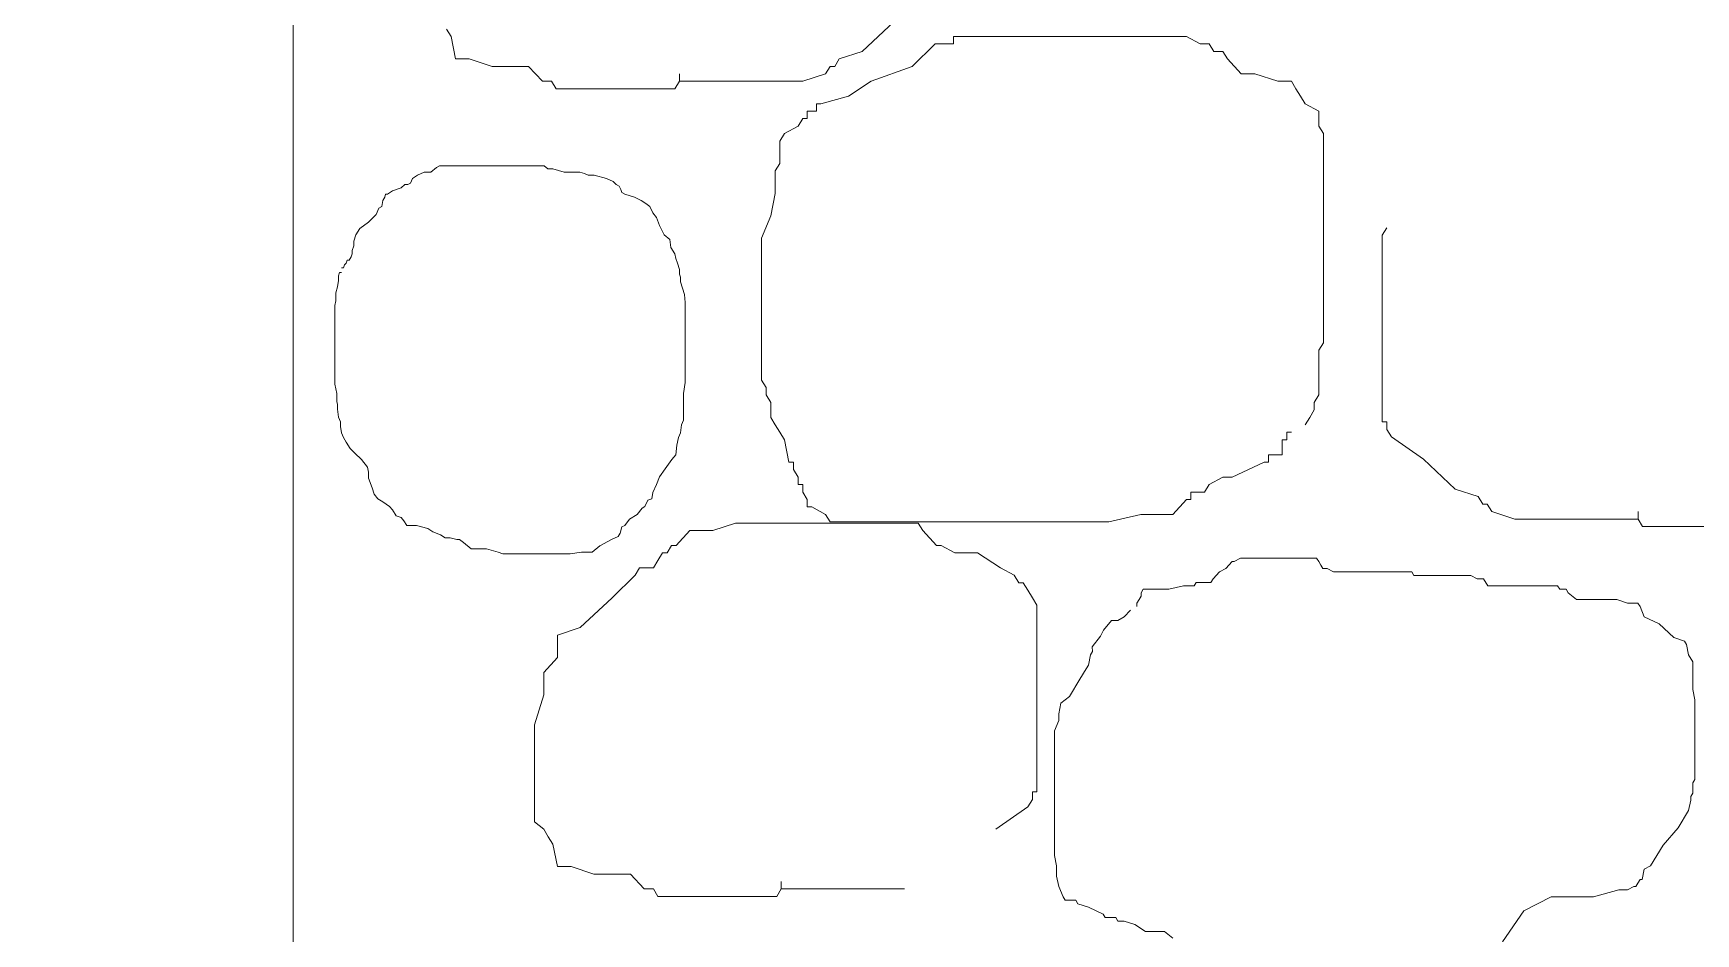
# Model space of a CAD drawing. Header units: centimetres. Extents: x 2280 to 32242, y -4577 to 2534.
# Drawn here: x 29916.9 to 29975.7, y -2664.8 to -2632.9 of the extents above; entities that cross this region are included whole.
import ezdxf

# ---------------------------------------------------------------- set-up
doc = ezdxf.new("R2010")
doc.units = ezdxf.units.CM
doc.layers.add('dim', color=40, linetype='Continuous', lineweight=0)
doc.layers.add('obiekty', color=22, linetype='Continuous', lineweight=5)

msp = doc.modelspace()

# ---------------------------------------------------------------- hatches: boundary and pattern name
at = {"layer": 'dim'}
h = msp.add_hatch(color=7, dxfattribs=at)
h.dxf.hatch_style = 1
edge = h.paths.add_edge_path()
edge.add_line((30407.969, -2698.482), (30469.757, -2759.639))
edge.add_line((30469.757, -2759.639), (30469.757, -2733.458))
edge.add_line((30469.757, -2733.458), (30444.105, -2707.597))
edge.add_spline(control_points=[(30444.105, -2707.597), (30442.899, -2707.235), (30442.12, -2707.182), (30441.723, -2707.401)], knot_values=[35.673287, 35.673287, 35.673287, 35.673287, 41.147763, 41.147763, 41.147763, 41.147763], degree=3, periodic=0)
edge.add_spline(control_points=[(30441.723, -2707.401), (30441.64, -2707.486), (30441.557, -2707.57), (30441.474, -2707.654)], knot_values=[0, 0, 0, 0, 0.301407, 0.301407, 0.301407, 0.301407], degree=3, periodic=0)
edge.add_spline(control_points=[(30441.474, -2707.654), (30441.527, -2707.548), (30441.609, -2707.464), (30441.723, -2707.401)], knot_values=[41.147763, 41.147763, 41.147763, 41.147763, 42.704936, 42.704936, 42.704936, 42.704936], degree=3, periodic=0)
edge.add_spline(control_points=[(30444.105, -2707.597), (30442.899, -2707.235), (30442.12, -2707.182), (30441.723, -2707.401)], knot_values=[35.673287, 35.673287, 35.673287, 35.673287, 41.147763, 41.147763, 41.147763, 41.147763], degree=3, periodic=0)
edge.add_spline(control_points=[(30441.723, -2707.401), (30442.09, -2707.027), (30442.455, -2706.652), (30442.801, -2706.282)], knot_values=[0.301407, 0.301407, 0.301407, 0.301407, 1.642507, 1.642507, 1.642507, 1.642507], degree=3, periodic=0)
edge.add_line((30442.801, -2706.282), (30421.712, -2685.02))
edge.add_spline(control_points=[(30421.712, -2685.02), (30420.716, -2684.757), (30420.058, -2684.735), (30419.703, -2684.931)], knot_values=[36.26063, 36.26063, 36.26063, 36.26063, 41.147763, 41.147763, 41.147763, 41.147763], degree=3, periodic=0)
edge.add_spline(control_points=[(30419.703, -2684.931), (30419.62, -2685.015), (30419.537, -2685.099), (30419.454, -2685.184)], knot_values=[0, 0, 0, 0, 0.301407, 0.301407, 0.301407, 0.301407], degree=3, periodic=0)
edge.add_spline(control_points=[(30419.454, -2685.184), (30419.507, -2685.078), (30419.589, -2684.993), (30419.703, -2684.931)], knot_values=[41.147763, 41.147763, 41.147763, 41.147763, 42.704936, 42.704936, 42.704936, 42.704936], degree=3, periodic=0)
edge.add_spline(control_points=[(30421.712, -2685.02), (30420.716, -2684.757), (30420.058, -2684.735), (30419.703, -2684.931)], knot_values=[36.26063, 36.26063, 36.26063, 36.26063, 41.147763, 41.147763, 41.147763, 41.147763], degree=3, periodic=0)
edge.add_spline(control_points=[(30419.703, -2684.931), (30420.025, -2684.603), (30420.344, -2684.276), (30420.65, -2683.95)], knot_values=[0.301407, 0.301407, 0.301407, 0.301407, 1.474772, 1.474772, 1.474772, 1.474772], degree=3, periodic=0)
edge.add_line((30420.65, -2683.95), (30378.491, -2641.447))
edge.add_spline(control_points=[(30378.491, -2641.447), (30377.285, -2641.086), (30376.507, -2641.033), (30376.109, -2641.252)], knot_values=[35.673287, 35.673287, 35.673287, 35.673287, 41.147763, 41.147763, 41.147763, 41.147763], degree=3, periodic=0)
edge.add_spline(control_points=[(30376.109, -2641.252), (30376.026, -2641.336), (30375.943, -2641.421), (30375.86, -2641.505)], knot_values=[0, 0, 0, 0, 0.301407, 0.301407, 0.301407, 0.301407], degree=3, periodic=0)
edge.add_spline(control_points=[(30375.86, -2641.505), (30375.913, -2641.399), (30375.995, -2641.315), (30376.109, -2641.252)], knot_values=[41.147763, 41.147763, 41.147763, 41.147763, 42.704936, 42.704936, 42.704936, 42.704936], degree=3, periodic=0)
edge.add_spline(control_points=[(30378.491, -2641.447), (30377.285, -2641.086), (30376.507, -2641.033), (30376.109, -2641.252)], knot_values=[35.673287, 35.673287, 35.673287, 35.673287, 41.147763, 41.147763, 41.147763, 41.147763], degree=3, periodic=0)
edge.add_spline(control_points=[(30376.109, -2641.252), (30376.477, -2640.877), (30376.841, -2640.503), (30377.187, -2640.132)], knot_values=[0.301407, 0.301407, 0.301407, 0.301407, 1.642507, 1.642507, 1.642507, 1.642507], degree=3, periodic=0)
edge.add_line((30377.187, -2640.132), (30356.098, -2618.871))
edge.add_spline(control_points=[(30356.098, -2618.871), (30355.102, -2618.607), (30354.444, -2618.586), (30354.089, -2618.782)], knot_values=[36.26063, 36.26063, 36.26063, 36.26063, 41.147763, 41.147763, 41.147763, 41.147763], degree=3, periodic=0)
edge.add_spline(control_points=[(30354.089, -2618.782), (30354.006, -2618.866), (30353.923, -2618.95), (30353.84, -2619.034)], knot_values=[0, 0, 0, 0, 0.301407, 0.301407, 0.301407, 0.301407], degree=3, periodic=0)
edge.add_spline(control_points=[(30353.84, -2619.034), (30353.893, -2618.929), (30353.976, -2618.844), (30354.089, -2618.782)], knot_values=[41.147763, 41.147763, 41.147763, 41.147763, 42.704936, 42.704936, 42.704936, 42.704936], degree=3, periodic=0)
edge.add_spline(control_points=[(30356.098, -2618.871), (30355.102, -2618.607), (30354.444, -2618.586), (30354.089, -2618.782)], knot_values=[36.26063, 36.26063, 36.26063, 36.26063, 41.147763, 41.147763, 41.147763, 41.147763], degree=3, periodic=0)
edge.add_spline(control_points=[(30354.089, -2618.782), (30354.411, -2618.454), (30354.73, -2618.126), (30355.036, -2617.801)], knot_values=[0.301407, 0.301407, 0.301407, 0.301407, 1.474772, 1.474772, 1.474772, 1.474772], degree=3, periodic=0)
edge.add_line((30355.036, -2617.801), (30333.723, -2596.314))
edge.add_spline(control_points=[(30333.723, -2596.314), (30332.924, -2596.135), (30332.38, -2596.14), (30332.069, -2596.311)], knot_values=[36.867268, 36.867268, 36.867268, 36.867268, 41.147763, 41.147763, 41.147763, 41.147763], degree=3, periodic=0)
edge.add_spline(control_points=[(30332.069, -2596.311), (30331.986, -2596.395), (30331.903, -2596.48), (30331.821, -2596.564)], knot_values=[0, 0, 0, 0, 0.301407, 0.301407, 0.301407, 0.301407], degree=3, periodic=0)
edge.add_spline(control_points=[(30331.821, -2596.564), (30331.873, -2596.458), (30331.956, -2596.374), (30332.069, -2596.311)], knot_values=[41.147763, 41.147763, 41.147763, 41.147763, 42.704936, 42.704936, 42.704936, 42.704936], degree=3, periodic=0)
edge.add_spline(control_points=[(30332.069, -2596.311), (30332.38, -2596.14), (30332.924, -2596.135), (30333.723, -2596.314)], knot_values=[36.867268, 36.867268, 36.867268, 36.867268, 41.147763, 41.147763, 41.147763, 41.147763], degree=3, periodic=0)
edge.add_spline(control_points=[(30332.069, -2596.311), (30332.345, -2596.03), (30332.619, -2595.749), (30332.885, -2595.469)], knot_values=[0.301407, 0.301407, 0.301407, 0.301407, 1.308174, 1.308174, 1.308174, 1.308174], degree=3, periodic=0)
edge.add_line((30332.885, -2595.469), (30311.368, -2573.776))
edge.add_spline(control_points=[(30311.368, -2573.776), (30310.749, -2573.669), (30310.315, -2573.694), (30310.049, -2573.841)], knot_values=[37.494954, 37.494954, 37.494954, 37.494954, 41.147763, 41.147763, 41.147763, 41.147763], degree=3, periodic=0)
edge.add_spline(control_points=[(30310.049, -2573.841), (30309.966, -2573.925), (30309.884, -2574.009), (30309.801, -2574.093)], knot_values=[0, 0, 0, 0, 0.301407, 0.301407, 0.301407, 0.301407], degree=3, periodic=0)
edge.add_spline(control_points=[(30309.801, -2574.093), (30309.853, -2573.988), (30309.936, -2573.903), (30310.049, -2573.841)], knot_values=[41.147763, 41.147763, 41.147763, 41.147763, 42.704936, 42.704936, 42.704936, 42.704936], degree=3, periodic=0)
edge.add_line((30310.587, -2572.989), (30289.035, -2551.261))
edge.add_spline(control_points=[(30289.035, -2551.261), (30288.58, -2551.212), (30288.247, -2551.25), (30288.029, -2551.37)], knot_values=[38.145716, 38.145716, 38.145716, 38.145716, 41.147763, 41.147763, 41.147763, 41.147763], degree=3, periodic=0)
edge.add_spline(control_points=[(30288.029, -2551.37), (30287.947, -2551.454), (30287.864, -2551.539), (30287.781, -2551.623)], knot_values=[0, 0, 0, 0, 0.301407, 0.301407, 0.301407, 0.301407], degree=3, periodic=0)
edge.add_spline(control_points=[(30287.781, -2551.623), (30287.834, -2551.517), (30287.916, -2551.433), (30288.029, -2551.37)], knot_values=[41.147763, 41.147763, 41.147763, 41.147763, 42.704936, 42.704936, 42.704936, 42.704936], degree=3, periodic=0)
edge.add_line((30288.455, -2550.676), (30266.726, -2528.77))
edge.add_spline(control_points=[(30266.726, -2528.77), (30266.416, -2528.762), (30266.178, -2528.806), (30266.009, -2528.9)], knot_values=[38.821921, 38.821921, 38.821921, 38.821921, 41.147763, 41.147763, 41.147763, 41.147763], degree=3, periodic=0)
edge.add_spline(control_points=[(30266.009, -2528.9), (30265.927, -2528.984), (30265.844, -2529.068), (30265.761, -2529.152)], knot_values=[0, 0, 0, 0, 0.301407, 0.301407, 0.301407, 0.301407], degree=3, periodic=0)
edge.add_spline(control_points=[(30265.761, -2529.152), (30265.814, -2529.047), (30265.896, -2528.962), (30266.009, -2528.9)], knot_values=[41.147763, 41.147763, 41.147763, 41.147763, 42.704936, 42.704936, 42.704936, 42.704936], degree=3, periodic=0)
edge.add_line((30266.323, -2528.364), (30244.444, -2506.307))
edge.add_spline(control_points=[(30244.444, -2506.307), (30244.259, -2506.323), (30244.107, -2506.364), (30243.99, -2506.429)], knot_values=[39.526363, 39.526363, 39.526363, 39.526363, 41.147763, 41.147763, 41.147763, 41.147763], degree=3, periodic=0)
edge.add_spline(control_points=[(30243.99, -2506.429), (30243.907, -2506.513), (30243.824, -2506.598), (30243.741, -2506.682)], knot_values=[0, 0, 0, 0, 0.301407, 0.301407, 0.301407, 0.301407], degree=3, periodic=0)
edge.add_spline(control_points=[(30243.741, -2506.682), (30243.794, -2506.576), (30243.876, -2506.492), (30243.99, -2506.429)], knot_values=[41.147763, 41.147763, 41.147763, 41.147763, 42.704936, 42.704936, 42.704936, 42.704936], degree=3, periodic=0)
edge.add_line((30244.19, -2506.051), (30222.193, -2483.874))
edge.add_spline(control_points=[(30222.193, -2483.874), (30222.108, -2483.895), (30222.034, -2483.923), (30221.97, -2483.959)], knot_values=[40.262371, 40.262371, 40.262371, 40.262371, 41.147763, 41.147763, 41.147763, 41.147763], degree=3, periodic=0)
edge.add_spline(control_points=[(30221.97, -2483.959), (30221.887, -2484.043), (30221.804, -2484.127), (30221.721, -2484.211)], knot_values=[0, 0, 0, 0, 0.301407, 0.301407, 0.301407, 0.301407], degree=3, periodic=0)
edge.add_spline(control_points=[(30221.721, -2484.211), (30221.774, -2484.106), (30221.856, -2484.021), (30221.97, -2483.959)], knot_values=[41.147763, 41.147763, 41.147763, 41.147763, 42.704936, 42.704936, 42.704936, 42.704936], degree=3, periodic=0)
edge.add_line((30222.058, -2483.738), (30199.975, -2461.475))
edge.add_spline(control_points=[(30199.975, -2461.475), (30199.967, -2461.479), (30199.958, -2461.484), (30199.95, -2461.488)], knot_values=[41.033971, 41.033971, 41.033971, 41.033971, 41.147763, 41.147763, 41.147763, 41.147763], degree=3, periodic=0)
edge.add_spline(control_points=[(30199.95, -2461.488), (30199.867, -2461.572), (30199.784, -2461.657), (30199.701, -2461.741)], knot_values=[0, 0, 0, 0, 0.301407, 0.301407, 0.301407, 0.301407], degree=3, periodic=0)
edge.add_spline(control_points=[(30199.701, -2461.741), (30199.754, -2461.635), (30199.837, -2461.551), (30199.95, -2461.488)], knot_values=[41.147763, 41.147763, 41.147763, 41.147763, 42.704936, 42.704936, 42.704936, 42.704936], degree=3, periodic=0)
edge.add_line((30199.926, -2461.425), (30177.815, -2439.134))
edge.add_spline(control_points=[(30177.815, -2439.134), (30177.771, -2439.18), (30177.726, -2439.225), (30177.682, -2439.27)], knot_values=[0, 0, 0, 0, 0.162292, 0.162292, 0.162292, 0.162292], degree=3, periodic=0)
edge.add_spline(control_points=[(30177.682, -2439.27), (30177.711, -2439.212), (30177.749, -2439.16), (30177.796, -2439.115)], knot_values=[41.846102, 41.846102, 41.846102, 41.846102, 42.704936, 42.704936, 42.704936, 42.704936], degree=3, periodic=0)
edge.add_line((30177.784, -2439.103), (30150.707, -2411.804))
edge.add_line((30150.707, -2411.804), (29994.47, -2504.411))
edge.add_spline(control_points=[(29994.47, -2504.411), (29994.483, -2504.435), (29994.497, -2504.459), (29994.51, -2504.484)], knot_values=[0.301407, 0.301407, 0.301407, 0.301407, 0.372282, 0.372282, 0.372282, 0.372282], degree=3, periodic=0)
edge.add_spline(control_points=[(29994.51, -2504.484), (29994.602, -2504.574), (29994.658, -2504.678), (29994.681, -2504.794)], knot_values=[41.147763, 41.147763, 41.147763, 41.147763, 42.704936, 42.704936, 42.704936, 42.704936], degree=3, periodic=0)
edge.add_spline(control_points=[(30021.256, -2488.534), (30020.562, -2488.323), (30018.81, -2488.29), (30012.865, -2489.111), (30007.076, -2495.881), (29989.547, -2495.076), (29993.419, -2502.493), (29994.47, -2504.411)], knot_values=[0.372282, 0.372282, 0.372282, 0.372282, 6.173436, 8.769154, 17.150754, 33.547828, 39.13485, 39.13485, 39.13485, 39.13485], degree=3, periodic=0)
edge.add_spline(control_points=[(29994.51, -2504.484), (29994.49, -2504.464), (29994.468, -2504.444), (29994.444, -2504.426)], knot_values=[40.806551, 40.806551, 40.806551, 40.806551, 41.147763, 41.147763, 41.147763, 41.147763], degree=3, periodic=0)
edge.add_line((29994.444, -2504.426), (29967.396, -2520.458))
edge.add_line((29967.396, -2520.458), (29963.2, -2520.458))
edge.add_line((29963.2, -2520.458), (29595.775, -2520.458))
edge.add_line((29595.775, -2520.458), (29595.775, -2533.782))
edge.add_line((29595.775, -2533.782), (29604.333, -2533.782))
edge.add_line((29604.333, -2533.782), (29603.414, -2597.87))
edge.add_line((29603.414, -2597.87), (29617.443, -2597.744))
edge.add_line((29617.443, -2597.744), (29618.482, -2533.782))
edge.add_line((29618.482, -2533.782), (29907.673, -2533.782))
edge.add_line((29907.673, -2533.782), (29907.673, -2612.461))
edge.add_line((29907.673, -2612.461), (29926.065, -2612.461))
edge.add_line((29926.065, -2612.461), (29926.065, -2533.782))
edge.add_line((29926.065, -2533.782), (30241.57, -2533.782))
edge.add_line((30241.57, -2533.782), (30378.053, -2668.871))
edge.add_line((30378.053, -2668.871), (30377.984, -2733.458))
edge.add_line((30377.984, -2733.458), (30053.533, -2733.458))
edge.add_line((30053.533, -2733.458), (30052.564, -2733.987))
edge.add_line((30052.564, -2733.987), (30052.079, -2734.515))
edge.add_line((30052.079, -2734.515), (30050.464, -2734.515))
edge.add_line((30050.464, -2734.515), (30049.979, -2734.78))
edge.add_line((30049.979, -2734.78), (30034.308, -2734.78))
edge.add_line((30034.308, -2734.78), (30034.308, -2733.458))
edge.add_line((30034.308, -2733.458), (30030.673, -2733.458))
edge.add_line((30030.673, -2733.458), (30030.628, -2733.682))
edge.add_line((30030.628, -2733.682), (30030.143, -2733.682))
edge.add_line((30030.143, -2733.682), (30029.335, -2733.946))
edge.add_line((30029.335, -2733.946), (30028.043, -2733.946))
edge.add_line((30028.043, -2733.946), (30027.316, -2734.739))
edge.add_line((30027.316, -2734.739), (30022.873, -2734.739))
edge.add_line((30022.873, -2734.739), (29931.988, -2734.453))
edge.add_line((29931.988, -2734.453), (29932.102, -2734.515))
edge.add_line((29932.102, -2734.515), (29930.486, -2734.515))
edge.add_line((29930.486, -2734.515), (29615.237, -2733.458))
edge.add_line((29615.237, -2733.458), (29616.928, -2629.391))
edge.add_line((29616.928, -2629.391), (29602.962, -2629.391))
edge.add_line((29602.962, -2629.391), (29601.47, -2733.458))
edge.add_line((29601.47, -2733.458), (29562.214, -2760.622))
edge.add_line((29562.214, -2760.622), (29574.741, -2765.768))
edge.add_line((29574.741, -2765.768), (29623.395, -2753.013))
edge.add_line((29623.395, -2753.013), (29711.2, -2753.013))
edge.add_line((29711.2, -2753.013), (29711.2, -2778.087))
edge.add_line((29711.2, -2778.087), (29731.215, -2778.087))
edge.add_line((29731.215, -2778.087), (29731.215, -2753.013))
edge.add_line((29731.215, -2753.013), (29907.673, -2753.013))
edge.add_line((29907.673, -2753.013), (29907.673, -2963.458))
edge.add_line((29907.673, -2963.458), (29761.2, -2963.458))
edge.add_line((29761.2, -2963.458), (29590.766, -2963.458))
edge.add_line((29590.766, -2963.458), (29599.709, -2979.005))
edge.add_line((29599.709, -2979.005), (29567.369, -3002.753))
edge.add_line((29567.369, -3002.753), (29591.129, -3002.753))
edge.add_line((29591.129, -3002.753), (29714.94, -2991.828))
edge.add_line((29714.94, -2991.828), (29761.773, -2991.685))
edge.add_line((29761.773, -2991.685), (29788.021, -3007.426))
edge.add_line((29788.021, -3007.426), (29870.349, -3013.219))
edge.add_line((29870.349, -3013.219), (29974.07, -2999.285))
edge.add_line((29974.07, -2999.285), (30068.294, -2999.285))
edge.add_line((30068.294, -2999.285), (30118.023, -2987.513))
edge.add_line((30118.023, -2987.513), (30224.678, -3009.095))
edge.add_line((30224.678, -3009.095), (30335.64, -3019.688))
edge.add_line((30335.64, -3019.688), (30407.511, -2963.814))
edge.add_spline(control_points=[(30407.511, -2963.814), (30407.664, -2963.645), (30407.817, -2963.475), (30407.969, -2963.305)], knot_values=[0.41129, 0.41129, 0.41129, 0.41129, 1.095678, 1.095678, 1.095678, 1.095678], degree=3, periodic=0)
edge.add_line((30407.969, -2963.305), (30407.969, -2698.482))
edge = h.paths.add_edge_path(flags=16)
edge.add_line((30377.735, -2963.458), (30048.046, -2963.458))
edge.add_ellipse((30046.241, -2956.867), major_axis=(-0.725, 7.876), ratio=0.286851, start_angle=184.02472, end_angle=211.71696, ccw=False)
edge.add_ellipse((30046.241, -2956.867), major_axis=(-0.725, 7.876), ratio=0.286851, start_angle=145.25998, end_angle=184.02472)
edge.add_ellipse((30046.659, -2963.885), major_axis=(1.182, 0.109), ratio=0.76963, start_angle=239.48148, end_angle=289.01185, ccw=False)
edge.add_spline(control_points=[(30045.188, -2963.458), (30045.253, -2963.588), (30045.32, -2963.71), (30045.45, -2963.93), (30045.512, -2964.028), (30045.639, -2964.21), (30045.704, -2964.295), (30045.792, -2964.4), (30045.814, -2964.426), (30045.837, -2964.451)], knot_values=[2.511922, 2.511922, 2.511922, 2.511922, 2.59654, 2.59654, 2.67338, 2.67338, 2.75022, 2.75022, 2.776096, 2.776096, 2.776096, 2.776096], degree=3, periodic=0)
edge.add_ellipse((30040.126, -2987.469), major_axis=(30.002, 2.76), ratio=0.76963, start_angle=75.00568, end_angle=78.29371)
edge.add_ellipse((30043.867, -2964.193), major_axis=(0.305, 0.028), ratio=0.76963, start_angle=224.43926, end_angle=326.59054, ccw=False)
edge.add_ellipse((30045.436, -2961.977), major_axis=(3.494, 0.321), ratio=0.76963, start_angle=218.80511, end_angle=229.56298)
edge.add_ellipse((30042.049, -2968.006), major_axis=(4.984, 0.458), ratio=0.76963, start_angle=70.77036, end_angle=86.68711)
edge.add_ellipse((30045.132, -2936.028), major_axis=(36.307, 3.34), ratio=0.76963, start_angle=255.08725, end_angle=260.99071, ccw=False)
edge.add_ellipse((30036.642, -2973.327), major_axis=(12.22, 1.124), ratio=0.76963, start_angle=78.30504, end_angle=82.81064)
edge.add_ellipse((30036.99, -2963.647), major_axis=(0.43, 0.04), ratio=0.76963, start_angle=224.289, end_angle=314.5377, ccw=False)
edge.add_ellipse((30046.237, -2959.007), major_axis=(11.175, 1.028), ratio=0.76963, start_angle=204.10628, end_angle=206.91218, ccw=False)
edge.add_ellipse((30036.033, -2959.267), major_axis=(5.935, 0.546), ratio=0.76963, start_angle=260.60951, end_angle=271.70466, ccw=False)
edge.add_ellipse((30036.87, -2947.827), major_axis=(20.692, 1.903), ratio=0.76963, start_angle=251.89284, end_angle=262.10512, ccw=False)
edge.add_ellipse((30030.368, -2972.008), major_axis=(10.946, 1.007), ratio=0.76963, start_angle=78.2841, end_angle=85.44058)
edge.add_line((30030.466, -2963.531), (30029.884, -2963.584))
edge.add_ellipse((30051.611, -2956.632), major_axis=(23.07, 2.122), ratio=0.76963, start_angle=179.17263, end_angle=195.62568)
edge.add_line((30029.834, -2963.458), (29987.522, -2963.458))
edge.add_line((29987.522, -2963.458), (29987.522, -2963.509))
edge.add_line((29987.522, -2963.509), (29982.055, -2963.504))
edge.add_line((29982.055, -2963.504), (29926.065, -2963.458))
edge.add_line((29926.065, -2963.458), (29926.065, -2873.458))
edge.add_line((29926.065, -2873.458), (29926.065, -2753.013))
edge.add_line((29926.065, -2753.013), (30377.962, -2753.013))
edge.add_line((30377.962, -2753.013), (30377.735, -2963.458))
h.paths.add_polyline_path([(30374.699, -2957.057), (30313.402, -2957.069), (30314.1, -2792.974), (30311.645, -2792.993), (30309.702, -2957.07), (30248.723, -2957.081), (30248.868, -2923.011), (30245.442, -2923.008), (30245.038, -2957.082), (30202.526, -2957.09), (30203.22, -2793.859), (30200.79, -2793.878), (30198.857, -2957.091), (30142.163, -2957.101), (30143.454, -2794.336), (30374.699, -2792.49)], flags=0)
h.paths.add_polyline_path([(30347.832, -2888.942), (30345.881, -2890.548), (30343.873, -2890.605), (30341.118, -2890.146), (30340.094, -2888.882), (30340.487, -2888.77), (30342.036, -2889.802), (30343.471, -2890.146), (30344.733, -2890.146), (30345.996, -2889.745), (30347.201, -2888.942)], flags=0)
edge = h.paths.add_edge_path(flags=17)
edge.add_spline(control_points=[(30021.256, -2488.534), (30020.562, -2488.323), (30018.81, -2488.29), (30012.865, -2489.111), (30007.076, -2495.881), (29989.547, -2495.076), (29993.419, -2502.493), (29994.47, -2504.411)], knot_values=[0.372282, 0.372282, 0.372282, 0.372282, 6.173436, 8.769154, 17.150754, 33.547828, 39.13485, 39.13485, 39.13485, 39.13485], degree=3, periodic=0)
edge.add_line((29994.47, -2504.411), (30021.256, -2488.534))
h.paths.add_polyline_path([(30137.639, -2448.206), (30055.824, -2496.7), (30055.824, -2520.458), (30137.639, -2520.458)], flags=16)
h.paths.add_polyline_path([(30055.824, -2496.7), (30015.742, -2520.458), (30055.824, -2520.458)], flags=16)
h.paths.add_polyline_path([(30148.568, -2441.728), (30137.639, -2448.206), (30137.639, -2520.458), (30228.109, -2520.458)], flags=16)

# ---------------------------------------------------------------- linework, layer by layer
at = {"layer": 'obiekty'}
for p, q in [((29926.065, -2612.461), (29926.065, -2733.458)), ((29946.185, -2633.561), (29947.316, -2632.504)), ((29931.484, -2632.768), (29931.645, -2633.032)), ((29931.645, -2633.032), (29931.807, -2633.825)), ((29957.656, -2633.032), (29949.416, -2633.032)), ((29949.416, -2633.032), (29949.416, -2633.297)), ((29958.14, -2633.297), (29957.656, -2633.032)), ((29945.377, -2633.825), (29946.185, -2633.561)), ((29948.77, -2633.297), (29947.962, -2634.09)), ((29949.416, -2633.297), (29948.77, -2633.297)), ((29958.463, -2633.297), (29958.14, -2633.297)), ((29958.625, -2633.561), (29958.463, -2633.297)), ((29958.948, -2633.561), (29958.625, -2633.561)), ((29959.11, -2633.825), (29958.948, -2633.561)), ((29931.807, -2633.825), (29932.291, -2633.825)), ((29932.291, -2633.825), (29933.099, -2634.09)), ((29933.099, -2634.09), (29934.392, -2634.09)), ((29934.392, -2634.09), (29934.876, -2634.618)), ((29939.723, -2634.354), (29939.723, -2634.618)), ((29944.085, -2634.618), (29944.893, -2634.354)), ((29944.893, -2634.354), (29945.054, -2634.09)), ((29945.054, -2634.09), (29945.216, -2634.09)), ((29945.216, -2634.09), (29945.377, -2633.825)), ((29947.962, -2634.09), (29946.508, -2634.618)), ((29959.594, -2634.354), (29959.11, -2633.825)), ((29960.079, -2634.354), (29959.594, -2634.354)), ((29960.887, -2634.618), (29960.079, -2634.354)), ((29934.876, -2634.618), (29935.199, -2634.618)), ((29935.199, -2634.618), (29935.361, -2634.882)), ((29935.361, -2634.882), (29939.561, -2634.882)), ((29939.561, -2634.882), (29939.723, -2634.618)), ((29939.723, -2634.618), (29944.085, -2634.618)), ((29946.508, -2634.618), (29945.701, -2635.147)), ((29961.371, -2634.618), (29960.887, -2634.618)), ((29961.533, -2634.882), (29961.371, -2634.618)), ((29961.695, -2635.147), (29961.533, -2634.882)), ((29944.731, -2635.411), (29944.57, -2635.411)), ((29944.57, -2635.411), (29944.57, -2635.675)), ((29945.701, -2635.147), (29944.731, -2635.411)), ((29961.856, -2635.411), (29961.695, -2635.147)), ((29962.341, -2635.675), (29961.856, -2635.411)), ((29944.085, -2635.94), (29943.923, -2636.204)), ((29944.247, -2635.94), (29944.085, -2635.94)), ((29944.57, -2635.675), (29944.247, -2635.675)), ((29944.247, -2635.675), (29944.247, -2635.94)), ((29962.341, -2636.204), (29962.341, -2635.675)), ((29943.439, -2636.468), (29943.277, -2636.733)), ((29943.277, -2636.733), (29943.277, -2637.526)), ((29943.923, -2636.204), (29943.439, -2636.468)), ((29962.502, -2636.468), (29962.341, -2636.204)), ((29962.502, -2643.869), (29962.502, -2636.468)), ((29930.693, -2637.831), (29930.455, -2637.942)), ((29930.931, -2637.831), (29930.693, -2637.831)), ((29931.135, -2637.664), (29930.931, -2637.831)), ((29931.236, -2637.609), (29931.135, -2637.664)), ((29934.939, -2637.609), (29931.236, -2637.609)), ((29935.075, -2637.72), (29934.939, -2637.609)), ((29935.245, -2637.72), (29935.075, -2637.72)), ((29935.653, -2637.831), (29935.245, -2637.72)), ((29936.196, -2637.831), (29935.653, -2637.831)), ((29936.366, -2637.886), (29936.196, -2637.831)), ((29936.502, -2637.942), (29936.366, -2637.886)), ((29943.277, -2637.526), (29943.116, -2637.79)), ((29943.116, -2637.79), (29943.116, -2638.583)), ((29929.572, -2638.498), (29929.402, -2638.609)), ((29929.878, -2638.387), (29929.572, -2638.498)), ((29930.013, -2638.276), (29929.878, -2638.387)), ((29930.115, -2638.276), (29930.013, -2638.276)), ((29930.217, -2638.22), (29930.115, -2638.276)), ((29930.285, -2638.053), (29930.217, -2638.22)), ((29930.455, -2637.942), (29930.285, -2638.053)), ((29936.706, -2637.942), (29936.502, -2637.942)), ((29937.148, -2638.053), (29936.706, -2637.942)), ((29937.385, -2638.164), (29937.148, -2638.053)), ((29937.487, -2638.276), (29937.385, -2638.164)), ((29937.589, -2638.331), (29937.487, -2638.276)), ((29937.657, -2638.442), (29937.589, -2638.331)), ((29937.691, -2638.553), (29937.657, -2638.442)), ((29929.198, -2639.054), (29929.096, -2639.109)), ((29929.232, -2638.831), (29929.198, -2639.054)), ((29929.3, -2638.72), (29929.232, -2638.831)), ((29929.334, -2638.609), (29929.3, -2638.72)), ((29929.402, -2638.609), (29929.334, -2638.609)), ((29937.793, -2638.609), (29937.691, -2638.553)), ((29938.133, -2638.72), (29937.793, -2638.609)), ((29938.37, -2638.831), (29938.133, -2638.72)), ((29938.54, -2638.942), (29938.37, -2638.831)), ((29938.676, -2639.054), (29938.54, -2638.942)), ((29938.778, -2639.276), (29938.676, -2639.054)), ((29943.116, -2638.583), (29942.954, -2639.376)), ((29928.723, -2639.609), (29928.417, -2639.832)), ((29928.994, -2639.332), (29928.723, -2639.609)), ((29929.096, -2639.109), (29928.994, -2639.332)), ((29938.914, -2639.443), (29938.778, -2639.276)), ((29939.016, -2639.721), (29938.914, -2639.443)), ((29942.954, -2639.376), (29942.631, -2640.169)), ((29928.281, -2640.054), (29928.213, -2640.276)), ((29928.213, -2640.276), (29928.213, -2640.443)), ((29928.417, -2639.832), (29928.281, -2640.054)), ((29939.186, -2640.054), (29939.016, -2639.721)), ((29939.39, -2640.221), (29939.186, -2640.054)), ((29939.424, -2640.499), (29939.39, -2640.221)), ((29942.631, -2640.169), (29942.631, -2645.191)), ((29964.583, -2640.066), (29964.745, -2639.802)), ((29964.583, -2646.674), (29964.583, -2640.066)), ((29928.111, -2640.832), (29928.043, -2640.943)), ((29928.145, -2640.721), (29928.111, -2640.832)), ((29928.213, -2640.443), (29928.145, -2640.61)), ((29928.145, -2640.61), (29928.145, -2640.721)), ((29939.559, -2640.721), (29939.424, -2640.499)), ((29939.593, -2640.888), (29939.559, -2640.721)), ((29927.703, -2641.388), (29927.669, -2641.499)), ((29927.771, -2641.388), (29927.703, -2641.388)), ((29927.839, -2641.221), (29927.771, -2641.221)), ((29927.873, -2641.11), (29927.839, -2641.221)), ((29927.941, -2641.054), (29927.873, -2641.11)), ((29927.975, -2640.943), (29927.941, -2641.054)), ((29928.043, -2640.943), (29927.975, -2640.943)), ((29939.661, -2641.054), (29939.593, -2640.888)), ((29939.729, -2641.277), (29939.661, -2641.054)), ((29939.729, -2641.444), (29939.729, -2641.277)), ((29939.763, -2641.555), (29939.729, -2641.444)), ((29927.635, -2641.888), (29927.567, -2642.11)), ((29927.669, -2641.666), (29927.635, -2641.888)), ((29927.669, -2641.499), (29927.669, -2641.666)), ((29939.763, -2641.721), (29939.763, -2641.555)), ((29939.831, -2641.944), (29939.763, -2641.721)), ((29939.899, -2642.166), (29939.831, -2641.944)), ((29927.567, -2642.388), (29927.534, -2642.555)), ((29927.534, -2642.555), (29927.534, -2645.334)), ((29927.567, -2642.11), (29927.567, -2642.388)), ((29939.933, -2642.444), (29939.899, -2642.166)), ((29939.933, -2645.278), (29939.933, -2642.444)), ((29962.341, -2644.133), (29962.502, -2643.869)), ((29962.341, -2645.719), (29962.341, -2644.133)), ((29927.534, -2645.334), (29927.601, -2645.667)), ((29939.865, -2645.667), (29939.933, -2645.278)), ((29942.631, -2645.191), (29942.793, -2645.455)), ((29942.793, -2645.455), (29942.793, -2645.719)), ((29927.601, -2645.667), (29927.601, -2645.945)), ((29927.601, -2645.945), (29927.635, -2646.057)), ((29927.635, -2646.057), (29927.635, -2646.223)), ((29939.865, -2646.612), (29939.865, -2645.667)), ((29942.793, -2645.719), (29942.954, -2645.983)), ((29942.954, -2645.983), (29942.954, -2646.512)), ((29962.179, -2645.983), (29962.341, -2645.719)), ((29962.179, -2646.248), (29962.179, -2645.983)), ((29927.635, -2646.223), (29927.669, -2646.501)), ((29927.669, -2646.501), (29927.737, -2646.668)), ((29927.737, -2646.668), (29927.737, -2646.835)), ((29939.797, -2646.779), (29939.865, -2646.612)), ((29942.954, -2646.512), (29943.116, -2646.776)), ((29961.856, -2646.776), (29962.018, -2646.512)), ((29962.018, -2646.512), (29962.179, -2646.248)), ((29964.745, -2646.674), (29964.583, -2646.674)), ((29964.745, -2646.938), (29964.745, -2646.674)), ((29927.737, -2646.835), (29927.771, -2647.057)), ((29927.771, -2647.057), (29927.839, -2647.224)), ((29927.839, -2647.224), (29927.941, -2647.39)), ((29939.627, -2647.502), (29939.695, -2647.224)), ((29939.695, -2647.224), (29939.763, -2647.057)), ((29939.763, -2647.057), (29939.797, -2646.779)), ((29943.116, -2646.776), (29943.277, -2647.041)), ((29943.277, -2647.041), (29943.439, -2647.305)), ((29943.439, -2647.305), (29943.6, -2648.098)), ((29961.048, -2647.834), (29961.048, -2647.305)), ((29961.048, -2647.305), (29961.21, -2647.305)), ((29961.21, -2647.305), (29961.21, -2647.041)), ((29961.21, -2647.041), (29961.371, -2647.041)), ((29964.907, -2647.203), (29964.745, -2646.938)), ((29966.037, -2647.995), (29964.907, -2647.203)), ((29927.941, -2647.39), (29928.077, -2647.613)), ((29928.077, -2647.613), (29928.247, -2647.779)), ((29928.247, -2647.779), (29928.485, -2648.002)), ((29939.458, -2648.002), (29939.593, -2647.835)), ((29939.593, -2647.835), (29939.627, -2647.502)), ((29960.564, -2648.098), (29960.564, -2647.834)), ((29960.564, -2647.834), (29961.048, -2647.834)), ((29928.485, -2648.002), (29928.689, -2648.28)), ((29928.689, -2648.28), (29928.723, -2648.446)), ((29928.723, -2648.446), (29928.723, -2648.669)), ((29939.016, -2648.613), (29939.22, -2648.335)), ((29939.22, -2648.335), (29939.458, -2648.002)), ((29943.6, -2648.098), (29943.762, -2648.098)), ((29943.762, -2648.098), (29943.762, -2648.362)), ((29943.762, -2648.362), (29943.923, -2648.627)), ((29959.271, -2648.627), (29960.402, -2648.098)), ((29960.402, -2648.098), (29960.564, -2648.098)), ((29967.168, -2649.053), (29966.037, -2647.995)), ((29928.723, -2648.669), (29928.858, -2649.002)), ((29928.858, -2649.002), (29928.926, -2649.225)), ((29938.778, -2649.169), (29938.914, -2648.891)), ((29938.914, -2648.891), (29939.016, -2648.613)), ((29943.923, -2648.627), (29943.923, -2648.891)), ((29943.923, -2648.891), (29944.085, -2648.891)), ((29944.085, -2648.891), (29944.085, -2649.155)), ((29958.302, -2649.155), (29958.463, -2648.891)), ((29958.463, -2648.891), (29958.948, -2648.627)), ((29958.948, -2648.627), (29959.271, -2648.627)), ((29967.976, -2649.317), (29967.168, -2649.053)), ((29928.926, -2649.225), (29929.062, -2649.391)), ((29929.062, -2649.391), (29929.232, -2649.502)), ((29929.232, -2649.502), (29929.47, -2649.669)), ((29929.47, -2649.669), (29929.572, -2649.78)), ((29938.404, -2649.725), (29938.506, -2649.669)), ((29938.506, -2649.669), (29938.608, -2649.447)), ((29938.608, -2649.447), (29938.744, -2649.391)), ((29938.744, -2649.391), (29938.778, -2649.169)), ((29944.085, -2649.155), (29944.247, -2649.419)), ((29944.247, -2649.419), (29944.247, -2649.684)), ((29944.247, -2649.684), (29944.408, -2649.684)), ((29944.408, -2649.684), (29944.893, -2649.948)), ((29957.171, -2649.948), (29957.656, -2649.419)), ((29957.656, -2649.419), (29957.817, -2649.419)), ((29957.817, -2649.419), (29957.817, -2649.155)), ((29957.817, -2649.155), (29958.302, -2649.155)), ((29968.138, -2649.581), (29967.976, -2649.317)), ((29968.299, -2649.581), (29968.138, -2649.581)), ((29968.461, -2649.846), (29968.299, -2649.581)), ((29929.572, -2649.78), (29929.708, -2650.003)), ((29929.708, -2650.003), (29929.878, -2650.058)), ((29929.878, -2650.058), (29929.979, -2650.169)), ((29929.979, -2650.169), (29930.081, -2650.336)), ((29937.793, -2650.336), (29937.963, -2650.114)), ((29937.963, -2650.114), (29938.235, -2649.947)), ((29938.235, -2649.947), (29938.404, -2649.725)), ((29941.71, -2650.252), (29940.902, -2650.516)), ((29948.172, -2650.252), (29941.71, -2650.252)), ((29944.893, -2649.948), (29945.054, -2650.212)), ((29945.054, -2650.212), (29954.909, -2650.212)), ((29948.333, -2650.516), (29948.172, -2650.252)), ((29954.909, -2650.212), (29956.04, -2649.948)), ((29956.04, -2649.948), (29957.171, -2649.948)), ((29969.269, -2650.11), (29968.461, -2649.846)), ((29973.631, -2650.11), (29969.269, -2650.11)), ((29973.631, -2649.846), (29973.631, -2650.11)), ((29973.792, -2650.374), (29973.631, -2650.11)), ((29930.081, -2650.336), (29930.421, -2650.336)), ((29930.421, -2650.336), (29930.829, -2650.447)), ((29930.829, -2650.447), (29930.999, -2650.558)), ((29930.999, -2650.558), (29931.27, -2650.67)), ((29931.27, -2650.67), (29931.44, -2650.781)), ((29931.44, -2650.781), (29931.61, -2650.781)), ((29931.61, -2650.781), (29931.848, -2650.836)), ((29931.848, -2650.836), (29931.95, -2650.836)), ((29931.95, -2650.836), (29932.086, -2650.947)), ((29936.91, -2651.059), (29937.317, -2650.836)), ((29937.317, -2650.836), (29937.555, -2650.725)), ((29937.555, -2650.725), (29937.623, -2650.614)), ((29937.623, -2650.614), (29937.691, -2650.392)), ((29937.691, -2650.392), (29937.793, -2650.336)), ((29940.094, -2650.516), (29939.609, -2651.045)), ((29940.902, -2650.516), (29940.094, -2650.516)), ((29948.818, -2651.045), (29948.333, -2650.516)), ((29977.993, -2650.374), (29973.792, -2650.374)), ((29932.086, -2650.947), (29932.357, -2651.17)), ((29932.357, -2651.17), (29932.901, -2651.17)), ((29932.901, -2651.17), (29933.309, -2651.281)), ((29933.309, -2651.281), (29933.479, -2651.337)), ((29933.479, -2651.337), (29935.857, -2651.337)), ((29935.857, -2651.337), (29936.264, -2651.281)), ((29936.264, -2651.281), (29936.638, -2651.281)), ((29936.638, -2651.281), (29936.91, -2651.059)), ((29939.125, -2651.309), (29938.963, -2651.574)), ((29939.286, -2651.309), (29939.125, -2651.309)), ((29939.448, -2651.045), (29939.286, -2651.309)), ((29939.609, -2651.045), (29939.448, -2651.045)), ((29948.98, -2651.045), (29948.818, -2651.045)), ((29949.464, -2651.309), (29948.98, -2651.045)), ((29950.272, -2651.309), (29949.464, -2651.309)), ((29951.08, -2651.838), (29950.272, -2651.309)), ((29938.317, -2651.838), (29938.155, -2652.102)), ((29938.802, -2651.838), (29938.317, -2651.838)), ((29938.963, -2651.574), (29938.802, -2651.838)), ((29951.564, -2652.102), (29951.08, -2651.838)), ((29958.824, -2651.985), (29958.6, -2652.23)), ((29959.048, -2651.863), (29958.824, -2651.985)), ((29959.272, -2651.618), (29959.048, -2651.863)), ((29959.347, -2651.618), (29959.272, -2651.618)), ((29959.571, -2651.496), (29959.347, -2651.618)), ((29962.263, -2651.496), (29959.571, -2651.496)), ((29962.338, -2651.618), (29962.263, -2651.496)), ((29962.412, -2651.741), (29962.338, -2651.618)), ((29962.487, -2651.863), (29962.412, -2651.741)), ((29962.637, -2651.863), (29962.487, -2651.863)), ((29962.861, -2651.985), (29962.637, -2651.863)), ((29965.627, -2651.985), (29962.861, -2651.985)), ((29965.702, -2652.108), (29965.627, -2651.985)), ((29938.155, -2652.102), (29937.348, -2652.895)), ((29951.726, -2652.367), (29951.564, -2652.102)), ((29951.888, -2652.367), (29951.726, -2652.367)), ((29952.049, -2652.631), (29951.888, -2652.367)), ((29952.211, -2652.895), (29952.049, -2652.631)), ((29956.132, -2652.597), (29956.058, -2652.719)), ((29957.03, -2652.597), (29956.132, -2652.597)), ((29957.553, -2652.474), (29957.03, -2652.597)), ((29957.927, -2652.474), (29957.553, -2652.474)), ((29958.002, -2652.352), (29957.927, -2652.474)), ((29958.525, -2652.352), (29958.002, -2652.352)), ((29958.6, -2652.23), (29958.525, -2652.352)), ((29967.72, -2652.108), (29965.702, -2652.108)), ((29967.945, -2652.23), (29967.72, -2652.108)), ((29968.169, -2652.23), (29967.945, -2652.23)), ((29968.318, -2652.474), (29968.169, -2652.23)), ((29970.786, -2652.474), (29968.318, -2652.474)), ((29970.86, -2652.597), (29970.786, -2652.474)), ((29971.085, -2652.597), (29970.86, -2652.597)), ((29971.159, -2652.719), (29971.085, -2652.597)), ((29937.348, -2652.895), (29936.217, -2653.952)), ((29952.372, -2653.16), (29952.211, -2652.895)), ((29952.372, -2659.767), (29952.372, -2653.16)), ((29955.983, -2652.964), (29955.908, -2653.086)), ((29955.908, -2653.086), (29955.908, -2653.208)), ((29956.058, -2652.841), (29955.983, -2652.964)), ((29956.058, -2652.719), (29956.058, -2652.841)), ((29971.458, -2652.964), (29971.159, -2652.719)), ((29972.879, -2652.964), (29971.458, -2652.964)), ((29973.253, -2653.086), (29972.879, -2652.964)), ((29973.626, -2653.086), (29973.253, -2653.086)), ((29973.701, -2653.208), (29973.626, -2653.086)), ((29973.851, -2653.575), (29973.701, -2653.208)), ((29955.011, -2653.698), (29954.722, -2654.048)), ((29955.235, -2653.698), (29955.011, -2653.698)), ((29955.46, -2653.575), (29955.235, -2653.698)), ((29955.684, -2653.331), (29955.46, -2653.575)), ((29974.374, -2653.82), (29973.851, -2653.575)), ((29936.217, -2653.952), (29935.409, -2654.217)), ((29935.409, -2654.217), (29935.409, -2655.01)), ((29954.614, -2654.262), (29954.328, -2654.629)), ((29954.722, -2654.048), (29954.614, -2654.262)), ((29974.897, -2654.309), (29974.374, -2653.82)), ((29975.271, -2654.431), (29974.897, -2654.309)), ((29954.263, -2654.921), (29954.189, -2655.288)), ((29954.338, -2654.798), (29954.263, -2654.921)), ((29954.328, -2654.629), (29954.338, -2654.798)), ((29975.346, -2654.554), (29975.271, -2654.431)), ((29975.421, -2654.921), (29975.346, -2654.554)), ((29975.57, -2655.165), (29975.421, -2654.921)), ((29935.409, -2655.01), (29934.924, -2655.538)), ((29934.924, -2655.538), (29934.924, -2656.331)), ((29954.114, -2655.41), (29953.89, -2655.777)), ((29954.189, -2655.288), (29954.114, -2655.41)), ((29975.57, -2656.144), (29975.57, -2655.165)), ((29953.89, -2655.777), (29953.516, -2656.388)), ((29975.645, -2656.511), (29975.57, -2656.144)), ((29934.924, -2656.331), (29934.601, -2657.389)), ((29953.217, -2656.633), (29953.142, -2657)), ((29953.516, -2656.388), (29953.217, -2656.633)), ((29975.645, -2659.324), (29975.645, -2656.511)), ((29953.142, -2657.245), (29952.993, -2657.611)), ((29953.142, -2657), (29953.142, -2657.245)), ((29934.601, -2657.389), (29934.601, -2660.825)), ((29952.993, -2657.611), (29952.993, -2662.015)), ((29975.57, -2659.446), (29975.645, -2659.324)), ((29975.57, -2659.813), (29975.57, -2659.446)), ((29952.049, -2660.296), (29952.211, -2660.032)), ((29952.211, -2660.032), (29952.211, -2659.767)), ((29952.211, -2659.767), (29952.372, -2659.767)), ((29975.421, -2660.425), (29975.495, -2660.058)), ((29975.495, -2659.935), (29975.57, -2659.813)), ((29975.495, -2660.058), (29975.495, -2659.935)), ((29934.601, -2660.825), (29934.924, -2661.089)), ((29950.918, -2661.089), (29952.049, -2660.296)), ((29975.047, -2661.036), (29975.421, -2660.425)), ((29934.924, -2661.089), (29935.086, -2661.353)), ((29935.086, -2661.353), (29935.247, -2661.617)), ((29974.524, -2661.648), (29975.047, -2661.036)), ((29935.247, -2661.617), (29935.409, -2662.41)), ((29952.993, -2662.015), (29953.067, -2662.382)), ((29974.075, -2662.382), (29974.524, -2661.648)), ((29935.409, -2662.41), (29935.894, -2662.41)), ((29935.894, -2662.41), (29936.701, -2662.675)), ((29953.067, -2662.382), (29953.067, -2662.748)), ((29973.776, -2662.871), (29973.851, -2662.504)), ((29973.851, -2662.504), (29974.075, -2662.382)), ((29936.701, -2662.675), (29937.994, -2662.675)), ((29937.994, -2662.675), (29938.478, -2663.203)), ((29938.478, -2663.203), (29938.802, -2663.203)), ((29938.802, -2663.203), (29938.963, -2663.468)), ((29943.164, -2663.468), (29943.325, -2663.203)), ((29943.325, -2662.939), (29943.325, -2663.203)), ((29943.325, -2663.203), (29947.687, -2663.203)), ((29953.067, -2662.748), (29953.142, -2663.115)), ((29953.142, -2663.115), (29953.292, -2663.482)), ((29973.253, -2663.238), (29973.477, -2663.115)), ((29973.477, -2663.115), (29973.552, -2663.115)), ((29973.552, -2663.115), (29973.626, -2662.993)), ((29973.626, -2662.993), (29973.701, -2662.871)), ((29973.701, -2662.871), (29973.776, -2662.871)), ((29938.963, -2663.468), (29943.164, -2663.468)), ((29953.292, -2663.482), (29953.366, -2663.605)), ((29953.366, -2663.605), (29953.74, -2663.605)), ((29953.74, -2663.605), (29953.815, -2663.727)), ((29953.815, -2663.727), (29954.189, -2663.849)), ((29969.589, -2663.972), (29970.561, -2663.482)), ((29970.561, -2663.482), (29972.056, -2663.482)), ((29972.056, -2663.482), (29972.954, -2663.238)), ((29972.954, -2663.238), (29973.253, -2663.238)), ((29954.189, -2663.849), (29954.712, -2664.094)), ((29954.712, -2664.094), (29954.787, -2664.216)), ((29954.787, -2664.216), (29955.161, -2664.216)), ((29955.161, -2664.216), (29955.235, -2664.338)), ((29955.235, -2664.338), (29955.46, -2664.338)), ((29955.46, -2664.338), (29955.833, -2664.461)), ((29968.842, -2665.072), (29969.589, -2663.972)), ((29955.833, -2664.461), (29956.207, -2664.705)), ((29956.207, -2664.705), (29956.88, -2664.705)), ((29956.88, -2664.705), (29957.179, -2664.95))]:
    msp.add_line(p, q, dxfattribs=at)

doc.saveas('drawing.dxf')
